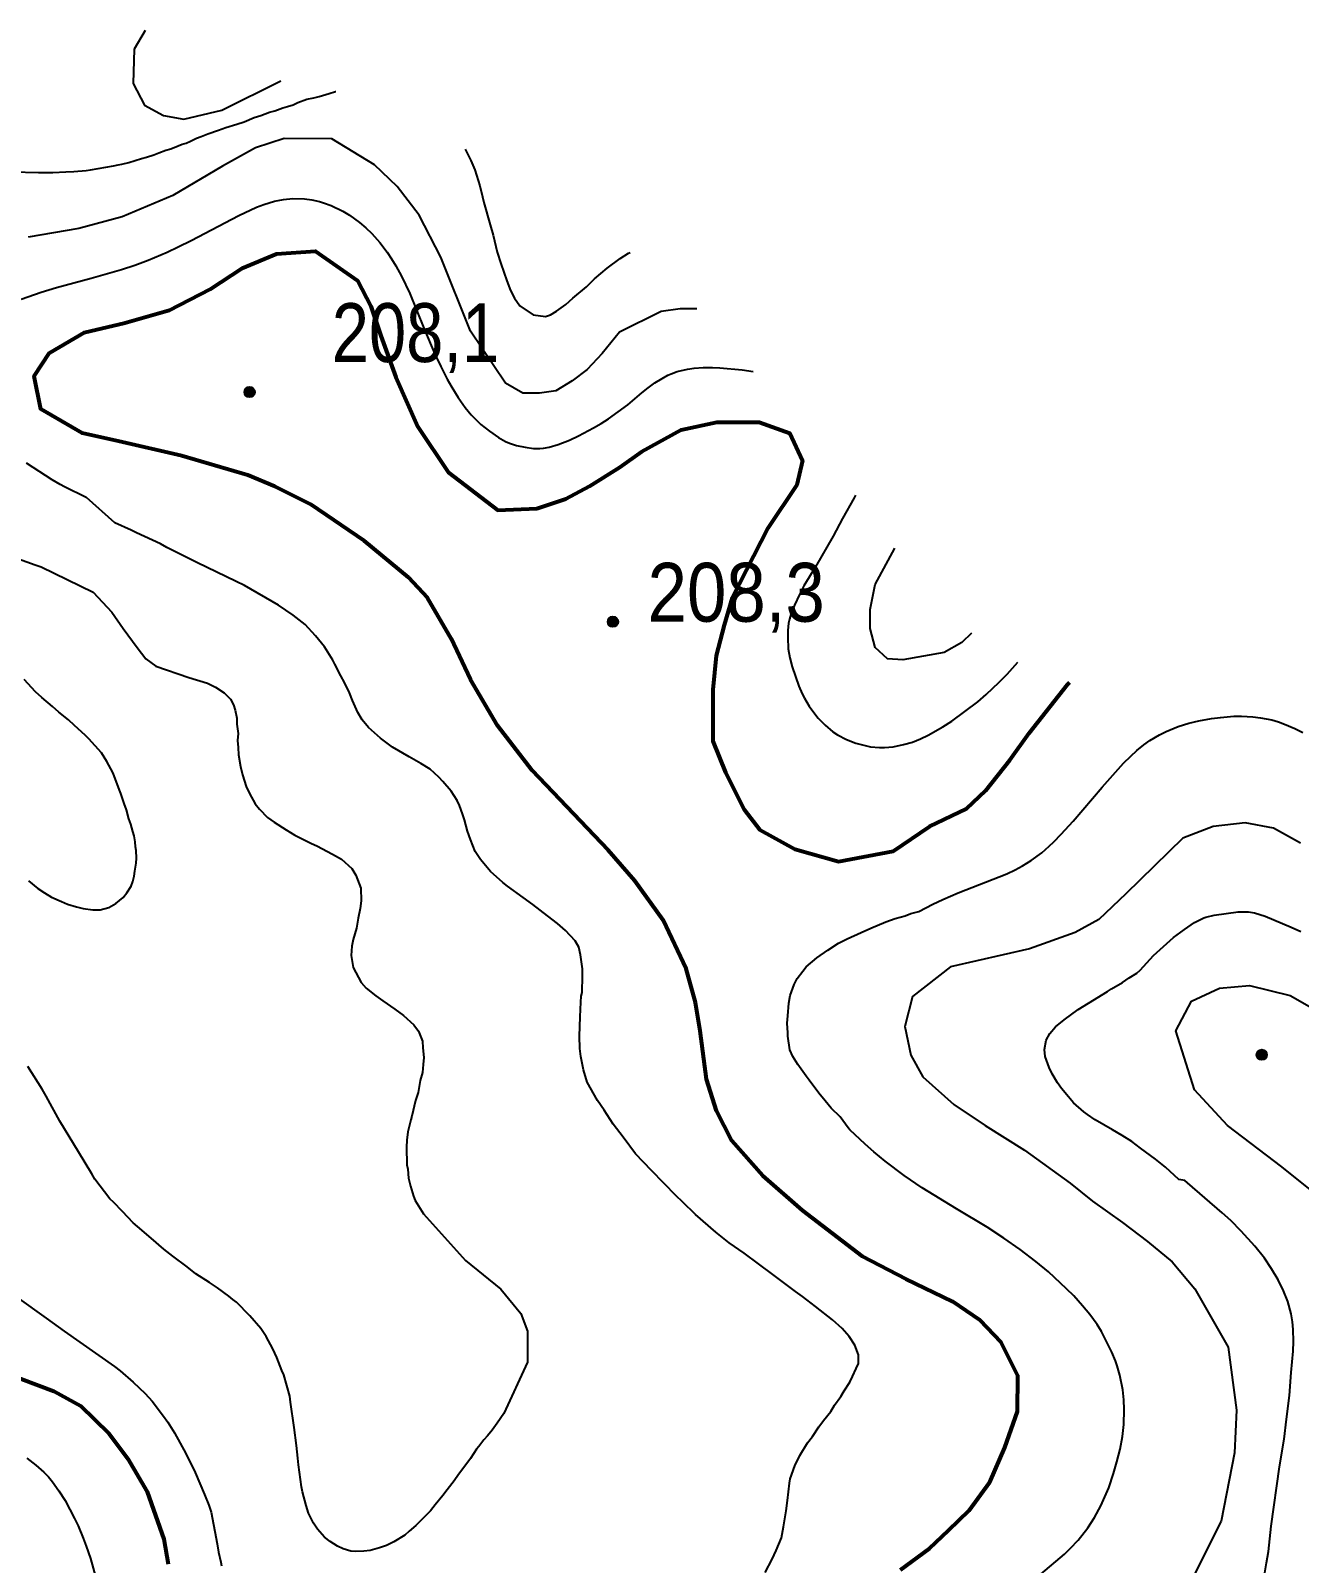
# Model space of a CAD drawing. Header units: metres. Extents: x 552626 to 559174, y 1843804 to 1852371.
# Drawn here: x 557454.2 to 557820.8, y 1850657.1 to 1851100 of the extents above; entities that cross this region are included whole.
import ezdxf

# ---------------------------------------------------------------- set-up
doc = ezdxf.new("R2010")
doc.units = ezdxf.units.M
doc.header["$LTSCALE"] = 6.8
for name, color, linetype, lineweight in [('1', 7, 'Continuous', 25), ('2', 7, 'Continuous', 53), ('5', 7, 'Continuous', 25)]:
    doc.layers.add(name, color=color, linetype=linetype, lineweight=lineweight)

msp = doc.modelspace()

# ---------------------------------------------------------------- hatches: boundary and pattern name
at = {"layer": '5'}
for points in [[(557519.02, 1850995.56, 1), (557516.02, 1850995.56, 1)], [(557624, 1850929.21, 1), (557621, 1850929.21, 1)], [(557811.47, 1850804.07, 1), (557808.47, 1850804.07, 1)]]:
    msp.add_hatch(color=256, dxfattribs=at).paths.add_polyline_path(points)

# ---------------------------------------------------------------- linework, layer by layer
at = {"layer": '1'}
for points in [[(557487.35, 1851099.99), (557484.2, 1851094.61), (557483.83, 1851084.68), (557487.13, 1851078.44), (557492.62, 1851075.5), (557498.49, 1851074.39), (557509.48, 1851076.97), (557526.5, 1851085.5)], [(557448.86, 1851059.24), (557456.55, 1851059.03), (557458.01, 1851059.01), (557460.65, 1851059.04), (557464.38, 1851059.2), (557466.74, 1851059.28), (557470.27, 1851059.6), (557471.53, 1851059.74), (557478.23, 1851060.97), (557479.57, 1851061.21), (557480.55, 1851061.42), (557482.59, 1851061.93), (557486.29, 1851063.08), (557487.71, 1851063.46), (557489.84, 1851064.13), (557491.27, 1851064.7), (557493.3, 1851065.44), (557494.72, 1851065.83), (557496.83, 1851066.67), (557498, 1851067.15), (557499.19, 1851067.45), (557500.43, 1851068.07), (557502.19, 1851068.93), (557503.54, 1851069.4), (557505.46, 1851070.21), (557508.51, 1851071.25), (557510.67, 1851071.99), (557513.83, 1851072.96), (557515.94, 1851073.64), (557518.8, 1851074.85), (557520.76, 1851075.51), (557523.27, 1851076.41), (557524.83, 1851076.84), (557527.13, 1851077.73), (557528.42, 1851078.11), (557530.05, 1851078.59), (557531.47, 1851079.2), (557534.06, 1851080.22), (557536.04, 1851080.55), (557537.59, 1851080.93), (557540.46, 1851081.86), (557542.29, 1851082.4), (557542.4, 1851082.44)], [(557646.71, 1851019.57), (557641.92, 1851019.57), (557636.47, 1851018.84), (557624.34, 1851012.91), (557619.4, 1851006.69), (557615.03, 1851002.12), (557610.67, 1850998.85), (557605.95, 1850995.94), (557601.23, 1850995.21), (557596.5, 1850995.21), (557591.42, 1850998.12), (557581.37, 1851013.12), (557572.74, 1851034.5), (557566.46, 1851046.64), (557560.11, 1851054.92), (557553.59, 1851061.24), (557541.29, 1851068.7), (557527.52, 1851068.79), (557519.21, 1851066.16), (557509.66, 1851060.82), (557495.33, 1851052.36), (557480.73, 1851046.18), (557468.13, 1851042.81), (557453.5, 1851040.36)], [(557579.84, 1851065.71), (557581.45, 1851062.47), (557582.58, 1851059.77), (557584.02, 1851055.19), (557584.76, 1851051.99), (557585.22, 1851050.31), (557586.97, 1851043.85), (557587.86, 1851040.85), (557589.06, 1851035.96), (557590.07, 1851032.7), (557591.83, 1851027.7), (557592.88, 1851024.9), (557594.05, 1851022.67), (557595.58, 1851020.47), (557599.44, 1851017.9), (557602.97, 1851017.39), (557604.47, 1851017.84), (557606.16, 1851018.95), (557608.86, 1851020.9), (557610.94, 1851022.69), (557614.85, 1851025.97), (557617.14, 1851028.24), (557620.8, 1851031.4), (557624.59, 1851034.11), (557626.97, 1851035.66), (557627.46, 1851035.9)], [(557451.52, 1851022.37), (557457.27, 1851024.41), (557461.69, 1851025.8), (557471.73, 1851028.5), (557480.48, 1851031.02), (557484.36, 1851032.26), (557488.18, 1851033.65), (557493.66, 1851036.01), (557496.83, 1851037.49), (557500.62, 1851039.35), (557514.36, 1851046.6), (557519.53, 1851048.99), (557521.58, 1851049.78), (557524.7, 1851050.74), (557527.3, 1851051.24), (557530.01, 1851051.46), (557533.37, 1851051.37), (557535.53, 1851051.1), (557537.69, 1851050.64), (557538.9, 1851050.28), (557541.12, 1851049.45), (557544.42, 1851047.85), (557546.36, 1851046.7), (557549.26, 1851044.6), (557551.09, 1851043.03), (557552.82, 1851041.36), (557555.14, 1851038.77), (557557.23, 1851036.02), (557558.55, 1851034.06), (557559.8, 1851032.06), (557561.43, 1851029.08), (557563.76, 1851024.06), (557567.85, 1851014.04), (557571.04, 1851006.48), (557572.75, 1851002.94), (557574.64, 1850999.32), (557575.93, 1850996.99), (557577.74, 1850994.03), (557579.81, 1850991.12), (557581.55, 1850988.99), (557582.54, 1850987.92), (557584.35, 1850986.18), (557586.78, 1850984.22), (557589.38, 1850982.42), (557591.47, 1850981.25), (557592.61, 1850980.75), (557594.63, 1850980.13), (557597.14, 1850979.63), (557599.57, 1850979.3), (557601.4, 1850979.23), (557602.39, 1850979.31), (557604.11, 1850979.64), (557606.71, 1850980.43), (557609.97, 1850981.7), (557612.5, 1850982.93), (557616.87, 1850985.25), (557619.09, 1850986.5), (557621.17, 1850987.84)], [(557621.17, 1850987.84), (557626.81, 1850991.88), (557630.8, 1850995.33), (557632.68, 1850996.81), (557634.64, 1850998.21), (557636.67, 1850999.51), (557638.33, 1851000.41), (557639.29, 1851000.83), (557641.07, 1851001.47), (557644, 1851002.18), (557646, 1851002.49), (557648.61, 1851002.7), (557651.27, 1851002.69), (557653.4, 1851002.58), (557659.81, 1851001.98), (557663.04, 1851001.55)], [(557541.57, 1850918.08), (557539.12, 1850921.99), (557536.56, 1850925.17), (557533.55, 1850928.38), (557530.13, 1850931.09), (557525.87, 1850933.98), (557516, 1850939.69), (557513.59, 1850940.78), (557502.28, 1850946.33), (557493.57, 1850950.62), (557491.81, 1850951.7), (557484.87, 1850954.92), (557483.32, 1850955.65), (557478.61, 1850957.76), (557470.41, 1850965.05), (557470.26, 1850965.13), (557464.03, 1850968.14), (557462.74, 1850968.84), (557460.49, 1850970.21), (557453.05, 1850975.06)], [(557692.55, 1850965.76), (557692.17, 1850964.97), (557688.79, 1850959.03), (557686.11, 1850953.95), (557681.04, 1850945.08), (557677.67, 1850939.55), (557676.35, 1850937.06), (557674.94, 1850934.01), (557674.13, 1850932), (557673.49, 1850929.95), (557673.25, 1850928.8), (557673.02, 1850926.7), (557672.99, 1850924.6), (557673.17, 1850921.41), (557673.59, 1850918.79), (557674.3, 1850916.13), (557676.2, 1850910.62), (557677.16, 1850908.39), (557677.81, 1850907.14), (557679.2, 1850904.84), (557680.83, 1850902.58), (557681.83, 1850901.37), (557683.81, 1850899.29), (557686.03, 1850897.42), (557687.36, 1850896.53), (557689.97, 1850895.18), (557692.69, 1850894.14), (557694.19, 1850893.69), (557696.88, 1850893.09), (557699.52, 1850892.82), (557700.95, 1850892.82), (557703.47, 1850893.1), (557706.45, 1850893.73), (557709.04, 1850894.44), (557711.36, 1850895.32), (557713.58, 1850896.45), (557717.85, 1850898.84), (557720.41, 1850900.43), (557727.96, 1850906.09), (557730.3, 1850908.17), (557734.08, 1850911.75), (557736.4, 1850914.03), (557739.49, 1850917.51)], [(557436.21, 1850952.61), (557455.54, 1850945.62), (557457.25, 1850945.08), (557472.27, 1850937.78), (557477.72, 1850931.97), (557480.99, 1850927.24), (557484.99, 1850921.79), (557487.53, 1850918.52), (557490.44, 1850916.34), (557499.98, 1850913.12), (557505.37, 1850911.45), (557506.53, 1850910.86), (557507.7, 1850910.26), (557510.17, 1850908.63), (557512.02, 1850906.83), (557512.84, 1850905.19), (557513.29, 1850903.69), (557513.84, 1850901.29), (557513.85, 1850899.65), (557514.16, 1850896.95), (557514.02, 1850894.92), (557514.17, 1850892.84), (557514.32, 1850890.76)], [(557726.07, 1850925.87), (557723.3, 1850923.24), (557718.21, 1850920.33), (557706.22, 1850918.15), (557701.86, 1850918.51), (557698.23, 1850921.78), (557696.78, 1850927.24), (557696.78, 1850932.69), (557698.23, 1850939.96), (557703.91, 1850950.41)], [(557666.48, 1850654.51), (557668.51, 1850658.3), (557669.68, 1850660.81), (557671.17, 1850664.54), (557671.82, 1850667.63), (557672.56, 1850672.28), (557672.95, 1850675.24), (557673.55, 1850680.33), (557673.69, 1850681.53), (557675.08, 1850685.34), (557676.47, 1850688.33), (557678.7, 1850691.97), (557680.13, 1850693.77), (557682, 1850696.54), (557683.34, 1850698.43), (557685.41, 1850701.04), (557686.49, 1850702.81), (557688.3, 1850705.3), (557689.3, 1850706.96), (557690.93, 1850709.43), (557691.74, 1850711.08), (557692.76, 1850713.38), (557693.41, 1850714.83), (557693.48, 1850717.39), (557692.43, 1850720.19), (557690.78, 1850722.65), (557688.69, 1850724.96), (557685.94, 1850727.48), (557681.02, 1850731.38), (557677.22, 1850734.23), (557675.23, 1850735.65), (557668.65, 1850740.55), (557660.45, 1850746.73), (557656.1, 1850749.7), (557652.18, 1850752.81), (557646.39, 1850757.89), (557642.6, 1850761.56), (557640.75, 1850763.36), (557633.61, 1850770.66), (557629.05, 1850775.43), (557625.49, 1850780.22), (557622.59, 1850784), (557619.93, 1850788.07), (557618.06, 1850790.87), (557615.07, 1850796.19), (557613.94, 1850799.71), (557613.22, 1850803.55), (557612.96, 1850805.89), (557612.82, 1850809.44), (557612.95, 1850812.28), (557613, 1850815.02), (557613.25, 1850819.25), (557613.32, 1850820.99), (557613.56, 1850822.11), (557613.74, 1850826.88), (557613.69, 1850828.88), (557613.14, 1850832.93), (557612.61, 1850835.15), (557611.58, 1850836.95), (557608.77, 1850840), (557606.44, 1850842.01), (557603.62, 1850844.25), (557599.33, 1850847.5), (557596.53, 1850849.55), (557592.06, 1850852.78), (557590.65, 1850853.89), (557587.1, 1850857.04), (557584.24, 1850860.46), (557582.69, 1850862.83), (557581.29, 1850866.23), (557580.46, 1850868.69), (557579.63, 1850871.97), (557579.06, 1850873.74), (557578.15, 1850876.09), (557577.53, 1850877.57), (557575.76, 1850880.29), (557573.34, 1850883.03), (557572.2, 1850884.26), (557569.64, 1850886.62), (557567, 1850888.23), (557563.58, 1850890.12), (557558.79, 1850892.95), (557555.29, 1850895.56), (557551.84, 1850898.63), (557550.03, 1850900.88), (557548.78, 1850903.02), (557547.2, 1850906.4), (557546.39, 1850908.68), (557544.96, 1850911.62), (557543.91, 1850913.6), (557542.16, 1850916.96), (557541.57, 1850918.08)], [(557453.67, 1850854.35), (557456.31, 1850852.1), (557458.27, 1850850.86), (557460.24, 1850849.63), (557463.13, 1850848.32), (557464.85, 1850847.6), (557467.5, 1850846.81), (557469.38, 1850846.3), (557472.25, 1850845.99), (557474.35, 1850845.95), (557476.83, 1850846.6), (557478.89, 1850847.75), (557480.97, 1850849.54), (557482, 1850850.85), (557483.24, 1850852.82), (557483.81, 1850854.16), (557484.19, 1850855.66), (557484.38, 1850857.15), (557484.76, 1850859.47), (557484.87, 1850860.85), (557484.7, 1850863.11), (557484.58, 1850864.2), (557484.41, 1850865.64), (557484.13, 1850867.34), (557483.8, 1850868.58), (557483.19, 1850870.7), (557482.65, 1850872.28), (557481.9, 1850874.84), (557481.23, 1850876.68), (557480.26, 1850879.58), (557479.87, 1850880.54), (557478.4, 1850884.66), (557478.01, 1850885.62), (557476.28, 1850888.8), (557474.71, 1850891.35), (557471.05, 1850895.41), (557470.02, 1850896.38), (557466.87, 1850899.22), (557465.22, 1850900.85), (557462.41, 1850903.08), (557460.58, 1850904.7), (557457.45, 1850907.35), (557455.62, 1850908.97), (557452.38, 1850912.52)], [(557759.71, 1850667.35), (557761.66, 1850670.35), (557763.48, 1850673.78), (557764.65, 1850676.32), (557765.74, 1850678.98), (557767.15, 1850683.05), (557768.13, 1850686.46), (557769.02, 1850690.08), (557769.73, 1850693.73), (557770.14, 1850697.27), (557770.25, 1850701.56), (557770.1, 1850704.39), (557769.78, 1850707.23), (557768.95, 1850711.54), (557768.19, 1850714.22), (557767.69, 1850715.66), (557766.63, 1850718.19), (557765.15, 1850721.25), (557763.62, 1850724.11), (557762.38, 1850726.17), (557760.31, 1850729), (557758.21, 1850731.51), (557755.62, 1850734.42), (557753.56, 1850736.49), (557748.34, 1850741.34), (557744.73, 1850744.34), (557740.18, 1850747.83), (557735.46, 1850751.1), (557730.6, 1850754.27), (557721.73, 1850759.53), (557711.85, 1850765.59), (557706.64, 1850769.18), (557701.14, 1850773.29), (557697.87, 1850775.99), (557695.38, 1850778.2), (557690.96, 1850782.38), (557690.45, 1850782.94), (557688.15, 1850786.14), (557685.57, 1850788.68), (557683.78, 1850790.75), (557681.97, 1850793.01), (557679.17, 1850796.7), (557678.31, 1850797.88), (557675.91, 1850801.26), (557674.46, 1850803.55), (557673.6, 1850805.55), (557673.06, 1850809.42), (557673.04, 1850810.42), (557672.81, 1850813.22), (557673.02, 1850815.34), (557673.33, 1850819.03), (557673.72, 1850821.17), (557674.81, 1850824.4), (557675.7, 1850826.15), (557677.38, 1850828.26), (557678.33, 1850829.46), (557681.41, 1850832.1), (557684.62, 1850834.29), (557687.68, 1850836.28), (557690.18, 1850837.57), (557694.26, 1850839.41), (557697.04, 1850840.64), (557701.3, 1850842.5), (557704.02, 1850843.45), (557706.94, 1850844.24), (557708.6, 1850844.89), (557710.9, 1850845.52), (557714.89, 1850847.61), (557717.85, 1850848.97), (557722.27, 1850850.88), (557736.28, 1850856.38), (557738.67, 1850857.49), (557740.84, 1850858.66), (557743.31, 1850860.2), (557746.37, 1850862.41), (557748.56, 1850864.33), (557749.91, 1850865.65), (557751.99, 1850867.8), (557755.44, 1850871.6), (557763.81, 1850881.42), (557770.06, 1850888.36), (557772.09, 1850890.4), (557773.87, 1850892.01), (557775.93, 1850893.67), (557777.67, 1850894.92), (557780.4, 1850896.54), (557782.31, 1850897.47), (557785.81, 1850898.9), (557788.87, 1850899.91), (557791.78, 1850900.61), (557795.44, 1850901.22), (557798.02, 1850901.57), (557801.88, 1850901.91), (557804.09, 1850901.92), (557807.41, 1850901.7), (557809.64, 1850901.44), (557812.92, 1850900.84), (557814.78, 1850900.29), (557816.57, 1850899.63), (557819.5, 1850898.38), (557821.87, 1850897.17)], [(557514.32, 1850890.76), (557514.89, 1850887.36), (557515.44, 1850884.96), (557516.55, 1850881.62), (557517.52, 1850879.54), (557519.14, 1850876.62), (557520.32, 1850875.02), (557522.7, 1850872.65), (557524.58, 1850871.31), (557528.04, 1850869.06), (557530.58, 1850867.53), (557535.42, 1850865.16), (557536.96, 1850864.43), (557541.44, 1850862.02), (557544.07, 1850860.59), (557547.02, 1850857.92), (557548.25, 1850855.96), (557549.68, 1850852.2), (557549.74, 1850848.56), (557549.45, 1850846.33), (557548.86, 1850843.53), (557548.37, 1850840.64), (557547.46, 1850837.43), (557547.04, 1850835.47), (557546.89, 1850832.8), (557547.39, 1850829.3), (557549.7, 1850825), (557551.17, 1850823.35), (557553.98, 1850821.12), (557555.97, 1850819.7), (557559.45, 1850817.27), (557561.94, 1850815.46), (557564.99, 1850812.7), (557566.3, 1850810.85), (557567.45, 1850807.97), (557567.58, 1850806.07), (557567.81, 1850803.26), (557567.67, 1850801.24), (557567.48, 1850798.94), (557566.83, 1850796.67), (557566.22, 1850793.22), (557565.49, 1850790.86), (557564.36, 1850786.35), (557564.13, 1850785.23), (557563.24, 1850781.84), (557562.97, 1850779.43), (557562.84, 1850777.41), (557562.97, 1850772.23), (557563.2, 1850771.06), (557563.41, 1850768.44), (557564.04, 1850766.14), (557564.83, 1850763.22), (557565.33, 1850762), (557567.79, 1850758.08), (557579.91, 1850744.61), (557590.12, 1850736.31), (557595.87, 1850729.28), (557597.78, 1850724.18), (557597.78, 1850715.24), (557590.93, 1850700.42), (557589.06, 1850697.64), (557587.57, 1850695.56), (557586.29, 1850693.95), (557585.23, 1850692.82), (557583.72, 1850690.92), (557583.08, 1850690.11), (557581.29, 1850687.44), (557579.95, 1850685.56), (557577.9, 1850682.76), (557576.65, 1850680.98), (557574.57, 1850678.37), (557573.3, 1850676.76), (557571.14, 1850674.05), (557569.79, 1850672.34), (557567.25, 1850669.77), (557565.54, 1850668.02), (557563.62, 1850666.43), (557562.38, 1850665.29), (557559.23, 1850663.37), (557557.07, 1850662.3), (557555.05, 1850661.61), (557552.31, 1850660.84), (557550.51, 1850660.64), (557548.14, 1850660.55), (557546.76, 1850660.66), (557544.5, 1850661.31), (557542.95, 1850662.05), (557540.78, 1850663.44), (557539.18, 1850664.72), (557537.09, 1850667.04), (557535.98, 1850668.73), (557534.55, 1850671.67), (557533.84, 1850673.87), (557532.84, 1850677.77), (557532.5, 1850679.19), (557531.67, 1850685.58), (557531.44, 1850687.56), (557531.03, 1850691.16), (557530.43, 1850696.39), (557529.32, 1850703.65), (557529.12, 1850705.46)], [(557821.16, 1850865.23), (557813.39, 1850869.59), (557805.14, 1850871.05), (557795.93, 1850870.08), (557787.19, 1850866.68), (557770.69, 1850850.58), (557762.93, 1850843.13), (557756.03, 1850839.38), (557742.81, 1850834.65), (557720, 1850829.46), (557709.03, 1850820.87), (557706.8, 1850812.25), (557708.53, 1850803.96), (557712.08, 1850797.68), (557720.97, 1850789.7), (557730.02, 1850783.67), (557741.39, 1850776.49), (557754.57, 1850766.94), (557761.08, 1850761.78), (557769.77, 1850755.57), (557776.95, 1850750.1), (557784.06, 1850744.23), (557790.61, 1850736.49), (557800.26, 1850719.6), (557802.62, 1850701.35), (557802.1, 1850689.07), (557798.19, 1850669.33), (557789.82, 1850652.68)], [(557790.51, 1850842.27), (557792.61, 1850843.4), (557793.22, 1850843.64), (557793.84, 1850843.86), (557796.2, 1850844.42), (557803.14, 1850845.36), (557806.16, 1850845.38), (557807.84, 1850845.11), (557810.91, 1850844.11), (557818.49, 1850840.98), (557821.28, 1850839.65)], [(557810.88, 1850654.35), (557811.31, 1850657.26), (557811.93, 1850660.54), (557812.67, 1850667.87), (557815.09, 1850685.03), (557816.47, 1850692.98), (557817.11, 1850698.82), (557818.02, 1850705.58), (557818.47, 1850712.28), (557819.06, 1850718.39), (557819.15, 1850721.25), (557819.04, 1850724.69), (557818.84, 1850726.93), (557818.48, 1850729.2), (557817.49, 1850732.79), (557816.27, 1850735.84), (557814.68, 1850739.02), (557812.81, 1850742.2), (557810.76, 1850745.26), (557807.97, 1850748.82), (557803.98, 1850753.15), (557800.99, 1850756.16), (557798.56, 1850758.44), (557788.51, 1850767.06), (557787.7, 1850767.74), (557785.96, 1850768.08), (557782.18, 1850771.57), (557779.27, 1850773.88), (557774.97, 1850777.13), (557772.38, 1850779.02), (557769.63, 1850780.71), (557766.88, 1850782.4), (557761.8, 1850785.29), (557759.61, 1850786.86), (557758.53, 1850787.56), (557755.58, 1850790.23), (557754.11, 1850791.89), (557752.1, 1850794.31), (557750.99, 1850796), (557749.42, 1850798.56), (557748.57, 1850800.38), (557747.38, 1850803.62), (557747.15, 1850805.6), (557747.66, 1850808.31), (557748.71, 1850810.25), (557750.41, 1850812.18), (557752.83, 1850814.19), (557756.96, 1850817.13), (557759.94, 1850819.03), (557765.39, 1850822.39), (557766.59, 1850823.08), (557769.75, 1850824.99), (557771.61, 1850826.3), (557773.82, 1850827.65), (557774.82, 1850828.49), (557778.64, 1850832.76), (557784.49, 1850837.95), (557787.61, 1850840.31), (557790.51, 1850842.27)], [(557825.52, 1850763.91), (557815.76, 1850771.66), (557800.11, 1850783.62), (557790.56, 1850793.97), (557785.14, 1850810.96), (557789.68, 1850819.59), (557797.73, 1850823.34), (557806.39, 1850824.08), (557818.17, 1850821.19), (557829.31, 1850814.88)], [(557529.12, 1850705.46), (557527.41, 1850711.56), (557526.81, 1850712.86), (557525.37, 1850716.62), (557524.26, 1850719.14), (557522.3, 1850722.65), (557520.75, 1850725.03), (557517.6, 1850728.68), (557513.68, 1850732.61), (557512.67, 1850733.41), (557511.47, 1850734.37), (557508.27, 1850736.74), (557505.91, 1850738.29), (557501.97, 1850740.76), (557499.46, 1850742.76), (557495.36, 1850745.84), (557492.75, 1850747.92), (557489.02, 1850751.05), (557485.16, 1850754.44), (557483.85, 1850755.47), (557480.74, 1850758.77), (557478.14, 1850761.48), (557477.12, 1850762.46), (557472.81, 1850768.17), (557471.91, 1850769.71), (557468.08, 1850776.02), (557464.03, 1850782.68), (557462.68, 1850784.89), (557458.75, 1850792.11), (557457.6, 1850794.17), (557453.47, 1850800.72)], [(557450.29, 1850734), (557458.76, 1850728), (557463.92, 1850724.23), (557478.45, 1850714.04), (557480.1, 1850712.74), (557483.91, 1850709.46), (557487.34, 1850706.2), (557489.35, 1850703.98), (557492.62, 1850699.69), (557493.86, 1850697.91), (557495.82, 1850694.83), (557499.09, 1850688.85), (557501.79, 1850683.4), (557504.5, 1850677.06), (557505.69, 1850673.97), (557506.37, 1850671.91), (557508.17, 1850662.74), (557508.54, 1850660.32), (557509.23, 1850657.48), (557509.35, 1850656.4)], [(557453.13, 1850687.51), (557455.78, 1850685.54), (557458.09, 1850683.48), (557459.38, 1850682.11), (557460.58, 1850680.65), (557462.43, 1850678.1), (557464.22, 1850675.26), (557466.94, 1850670.08), (557467.94, 1850667.92), (557469.41, 1850664.42), (557470.31, 1850662.09), (557471.54, 1850658.51), (557473.05, 1850652.91)], [(557746.13, 1850654.01), (557752.94, 1850659.76), (557754.74, 1850661.49), (557756.91, 1850663.84), (557759.71, 1850667.35)]]:
    msp.add_lwpolyline(points, dxfattribs=at)
at = {"layer": '2'}
for points in [[(557720.56, 1850732.82), (557707.21, 1850739.26), (557694.63, 1850745.79), (557677.29, 1850759.1), (557665.85, 1850769.1), (557656.84, 1850779.25), (557652.38, 1850787.87), (557649.52, 1850797.06), (557647.66, 1850810.99), (557646.34, 1850819.2), (557643.67, 1850828.92), (557637.05, 1850842.95), (557628.79, 1850854.35), (557621.09, 1850863.24), (557599.16, 1850886.18), (557589.18, 1850899.18), (557581.34, 1850912.55), (557575.74, 1850924.38), (557568.87, 1850936.07), (557563.43, 1850942), (557550.64, 1850952.62), (557535.16, 1850963.06), (557524.79, 1850968.3), (557516.96, 1850971.51), (557497.92, 1850977.17), (557479.56, 1850981.37), (557469.14, 1850983.64), (557457.15, 1850990.62), (557455.28, 1851000.18), (557459.66, 1851006.86), (557469.66, 1851012.76), (557481.55, 1851015.54), (557494.38, 1851019.2), (557506.15, 1851025.31), (557515.35, 1851031.39), (557525.3, 1851035.49), (557536.53, 1851036.26), (557548.69, 1851027.76), (557552.5, 1851020.35), (557555.41, 1851011.81), (557559.74, 1850999.83), (557566.15, 1850985.52), (557574.86, 1850972.38), (557589.23, 1850961.43), (557600.49, 1850961.95), (557608.92, 1850964.72), (557615.7, 1850968.33), (557624.46, 1850973.83), (557630.88, 1850978.43), (557642.25, 1850984.62), (557652.54, 1850986.83), (557664.76, 1850986.82), (557673.61, 1850983.72), (557677.22, 1850975.78), (557675.58, 1850968.77), (557667.24, 1850956.24), (557656.97, 1850936.08), (557654.64, 1850928.17), (557652.32, 1850919.32), (557651.39, 1850909.55), (557651.39, 1850894.65), (557655.03, 1850885.65), (557660.38, 1850874.95), (557664.92, 1850869.04), (557675.07, 1850863.52), (557687.69, 1850859.95), (557703.43, 1850862.92), (557713.92, 1850870.04), (557724.66, 1850875.13), (557730.22, 1850880.4), (557737.19, 1850889.17), (557742.72, 1850897.01), (557753.84, 1850911.02), (557754.38, 1850911.6)], [(557705.55, 1850655.22), (557713.96, 1850661.46), (557719.42, 1850666.59), (557725.43, 1850672.42), (557731.44, 1850680.57), (557735.7, 1850690.58), (557739.38, 1850701.03), (557739.48, 1850711.33), (557734.65, 1850720.93), (557728.51, 1850727.43), (557720.56, 1850732.82)], [(557446.42, 1850712.39), (557460.94, 1850706.86), (557468.63, 1850702.59), (557476.87, 1850694.67), (557482.34, 1850687.32), (557487.94, 1850677.81), (557492.73, 1850664.08), (557493.94, 1850656.89)]]:
    msp.add_lwpolyline(points, dxfattribs=at)
at = {"layer": '5'}
for centre in [(557517.52, 1850995.56), (557622.5, 1850929.21), (557809.97, 1850804.07)]:
    msp.add_circle(centre, 1.5, dxfattribs=at)

# ---------------------------------------------------------------- texts
for s, width, p in [('208,1', 0.85, (557541.25, 1851004.24)), ('208,3', 0.9, (557632.5, 1850929.21))]:
    msp.add_text(s, height=17, dxfattribs=dict(at, width=width)).set_placement(p)

doc.saveas('drawing.dxf')
